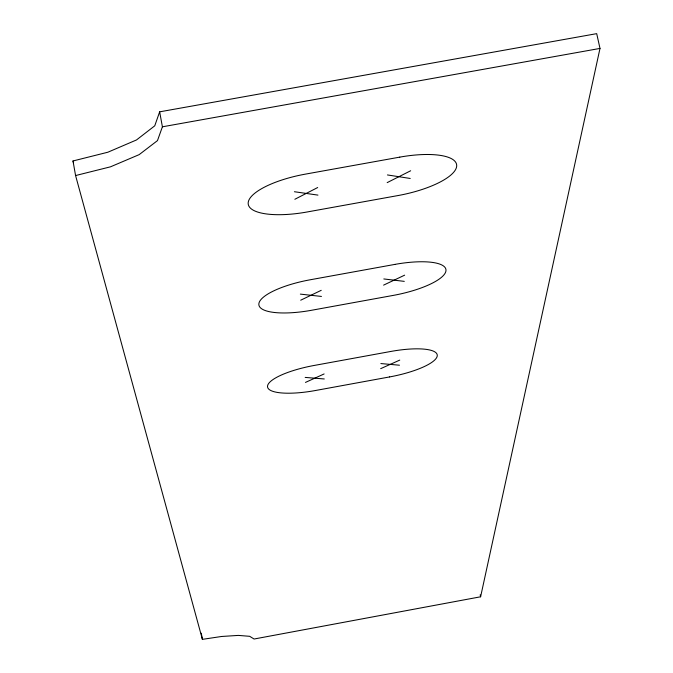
<?xml version="1.0" encoding="UTF-8"?>
<svg xmlns="http://www.w3.org/2000/svg" width="673" height="673" viewBox="0 0 673 673"><rect width="100%" height="100%" fill="white"/><g stroke="black" fill="none" stroke-linecap="round" stroke-linejoin="round"><path stroke-width="1.01" d="M480.606 596.791L599.996 48.422L596.699 33.65L159.652 111.836L154.756 125.809L136.501 139.95L107.857 152.224L73.004 160.965L75.578 175.552L202.396 639.35L221.72 636.465L238.351 635.405L249.691 636.313L254.066 639.022L480.606 596.791L480.202 594.789M159.652 111.836L162.403 126.802L157.474 140.615L139.176 154.63L110.473 166.828L75.578 175.552M294.85 199.275L317.69 187.531M387.177 182.619L410.665 170.765M300.705 300.2L321.231 290.324M383.593 285.125L404.65 275.164M305.466 382.415L324.117 373.944M380.682 368.653L399.754 360.105M162.403 126.802L599.996 48.422M305.18 377.41L324.285 378.966M380.859 363.563L399.459 365.212M300.351 294.118L321.442 296.431M383.812 278.95L404.288 281.364M294.412 191.729L317.95 195.111M387.446 174.946L410.219 178.463M73.004 160.965L73.559 162.992M201.286 633.192L202.396 639.35M389.608 376.93L315.334 390.533A48.01 12.425 -10.9 0 1 267.526 386.639A48.01 12.425 -10.9 0 1 314.173 365.456L390.786 351.457A47.968 12.4 -11.3 0 1 437.265 355.58A47.968 12.4 -11.3 0 1 389.608 376.93M394.815 264.413L310.219 279.775A52.931 15.109 -11 0 0 258.844 304.482A52.931 15.109 -11 0 0 311.624 310.261L393.385 295.38A52.898 15.067 -11.5 0 0 445.98 270.462A52.898 15.067 -11.5 0 0 394.815 264.413M399.779 157.129L305.34 174.139A58.98 18.76 -11.1 0 0 248.177 203.532A58.98 18.76 -11.1 0 0 307.09 211.987L398.004 195.557A58.946 18.701 -11.7 0 0 456.689 165.92A58.946 18.701 -11.7 0 0 399.779 157.129"/></g></svg>
